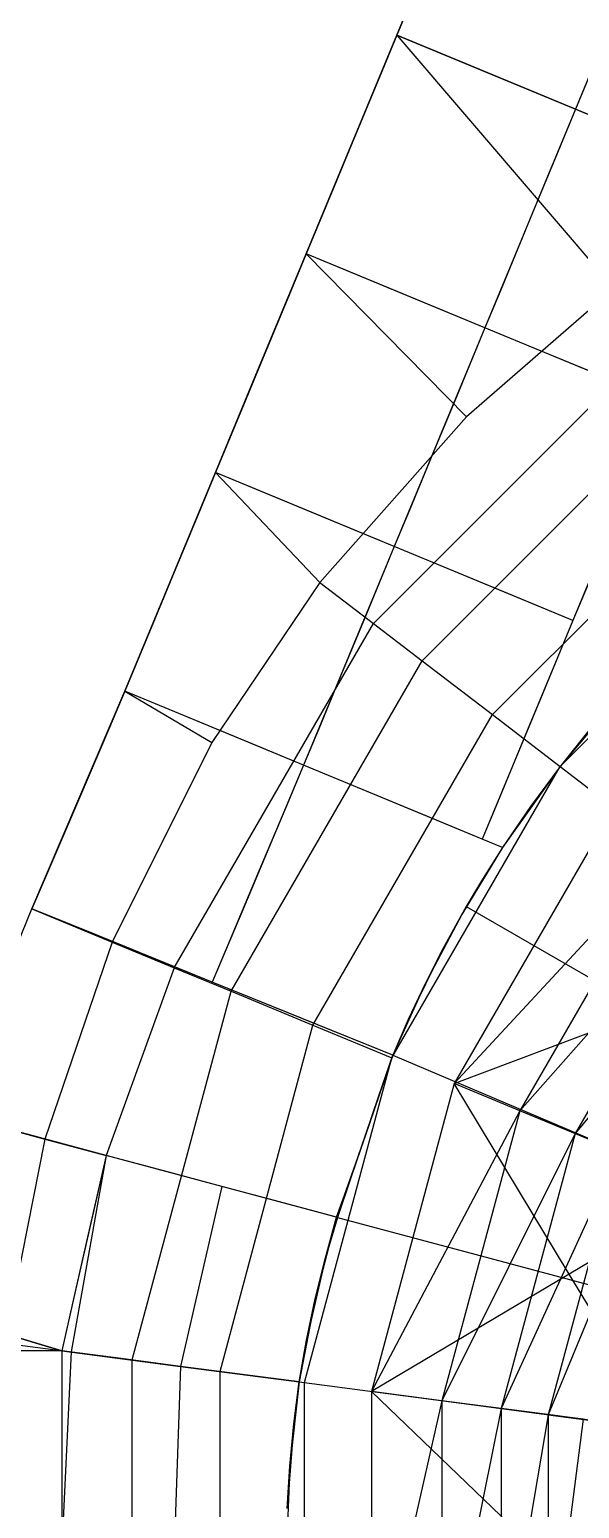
# Model space of a CAD drawing. Header units: millimetres. Extents: x -90 to 90, y -106 to 105.
# Drawn here: x -59 to -38.1, y 1.6 to 57.9 of the extents above; entities that cross this region are included whole.
import ezdxf

# ---------------------------------------------------------------- set-up
doc = ezdxf.new("R2010")
doc.units = ezdxf.units.MM
doc.header["$MEASUREMENT"] = 0
for name, color, linetype, true_color in [('1-CHJ_FG-O180x6', 116, 'Continuous', 0x008040), ('1-CHJ_FG-O219x8', 70, 'Continuous', 0x80ff00), ('1-CHJ_XG1-O245x8', 241, 'Continuous', 0xff969c), ('1-CHJ_XG2-O299x8', 33, 'Continuous', 0xc78d8d), ('1-CL-O351x10', 171, 'Continuous', 0x8080ff), ('1-TC_ZL-B500x300x12x16', 31, 'Continuous', 0xffc28c), ('1-TG_FG-O219x10', 140, 'Continuous', 0x00bcff), ('1-TG_HL-O299x8', 9, 'Continuous', 0xc4c4c4), ('1-TG_XG-O299x8', 12, 'Continuous', 0xb80000), ('1-TG_ZC1-O299x8', 140, 'Continuous', 0x00b2ff), ('1-TG_ZC2-O457x10', 84, 'Continuous', 0x25a025), ('1-XWM_L1-O402x10', 145, 'Continuous', 0x3e88b5), ('1-XWM_L2-O457x12', 20, 'Continuous', 0xf75c00), ('1-XWM_LG-O402x12', 111, 'Continuous', 0x7fffbf), ('1-XWM_LG2-O457x12', 61, 'Continuous', 0xe2fb99), ('1-XWM_ZC1-O299x8', 212, 'Continuous', 0xb61acc), ('1-XWM_ZC2-O402x12', 201, 'Continuous', 0xd6a2ec), ('1-XXZ-B800x800x35x35', 123, 'Continuous', 0x45e2af), ('1-YGZ-O600x20', 6, 'Continuous', 0xff00ff), ('1-YGZ-O800x30', 5, 'Continuous', 0x0000ff), ('1-ZHJ_FG1-O219x8', 125, 'Continuous', 0x3fbf7f), ('1-ZHJ_FG2-O325x10', 71, 'Continuous', 0xcdfe7a), ('1-ZHJ_XG1-O351x10', 15, 'Continuous', 0xbf3f3f), ('1-ZHJ_XG2-O457x14', 20, 'Continuous', 0xff5f11)]:
    doc.layers.add(name, color=color, linetype=linetype, true_color=true_color)

msp = doc.modelspace()

# ---------------------------------------------------------------- linework, layer by layer
at = {"layer": '1-CHJ_FG-O180x6'}
for p, q in [((-44.501, 59.022, 23), (-45.075, 57.637, 20)), ((-45.075, 57.637, 20), (-45.649, 56.251, 23)), ((-45.649, 56.251, 23), (-46.223, 54.865, 20)), ((-46.223, 54.865, 20), (-46.797, 53.479, 23)), ((-46.797, 53.479, 23), (-47.371, 52.093, 20)), ((-47.371, 52.093, 20), (-47.945, 50.708, 23)), ((-47.945, 50.708, 23), (-48.519, 49.322, 20)), ((-48.519, 49.322, 20), (-49.093, 47.936, 23)), ((-49.093, 47.936, 23), (-49.667, 46.55, 20)), ((-49.667, 46.55, 20), (-50.241, 45.164, 23)), ((-50.241, 45.164, 23), (-50.815, 43.778, 20)), ((-50.815, 43.778, 20), (-51.389, 42.393, 23)), ((-51.389, 42.393, 23), (-51.963, 41.007, 20)), ((-51.963, 41.007, 20), (-52.537, 39.621, 23)), ((-52.537, 39.621, 23), (-53.111, 38.235, 20)), ((-53.111, 38.235, 20), (-53.685, 36.849, 23)), ((-53.685, 36.849, 23), (-54.259, 35.463, 20)), ((-54.259, 35.463, 20), (-54.833, 34.078, 23)), ((-54.833, 34.078, 23), (-55.407, 32.692, 20)), ((-55.407, 32.692, 20), (-55.995, 31.312, 23)), ((-55.995, 31.312, 23), (-56.584, 29.932, 20)), ((-56.584, 29.932, 20), (-57.172, 28.552, 23)), ((-57.172, 28.552, 23), (-57.76, 27.172, 20)), ((-57.76, 27.172, 20), (-58.349, 25.792, 23)), ((-58.349, 25.792, 23), (-58.937, 24.412, 20))]:
    msp.add_line(p, q, dxfattribs=at)
at = {"layer": '1-CHJ_FG-O219x8'}
for p, q in [((-37.71, 56.21, 23), (-38.284, 54.824, 20)), ((-38.284, 54.824, 20), (-38.858, 53.438, 23)), ((-38.284, 54.824, 23), (-38.284, 54.824, 20)), ((-38.858, 53.438, 23), (-39.432, 52.052, 20)), ((-39.432, 52.052, 20), (-40.006, 50.666, 23)), ((-40.006, 50.666, 23), (-40.58, 49.281, 20)), ((-40.58, 49.281, 20), (-41.154, 47.895, 23)), ((-41.154, 47.895, 23), (-41.728, 46.509, 20)), ((-41.728, 46.509, 20), (-42.302, 45.123, 23)), ((-41.728, 46.509, 23), (-41.728, 46.509, 20)), ((-42.302, 45.123, 23), (-42.876, 43.737, 20)), ((-42.876, 43.737, 20), (-43.45, 42.352, 23)), ((-43.45, 42.352, 23), (-44.024, 40.966, 20)), ((-44.024, 40.966, 20), (-44.598, 39.58, 23)), ((-44.598, 39.58, 23), (-45.172, 38.194, 20)), ((-45.172, 38.194, 20), (-45.746, 36.808, 23)), ((-45.172, 38.194, 23), (-45.172, 38.194, 20)), ((-45.746, 36.808, 23), (-46.32, 35.422, 20)), ((-46.32, 35.422, 20), (-46.894, 34.037, 23)), ((-46.894, 34.037, 23), (-47.468, 32.651, 20)), ((-47.468, 32.651, 20), (-48.042, 31.265, 23)), ((-48.042, 31.265, 23), (-48.616, 29.879, 20)), ((-48.616, 29.879, 20), (-49.194, 28.504, 23)), ((-48.616, 29.879, 23), (-48.616, 29.879, 20)), ((-49.194, 28.504, 23), (-49.772, 27.129, 20)), ((-49.772, 27.129, 20), (-50.35, 25.754, 23)), ((-50.35, 25.754, 23), (-50.928, 24.378, 20)), ((-50.928, 24.378, 20), (-51.506, 23.003, 23)), ((-51.506, 23.003, 23), (-52.084, 21.628, 20)), ((-52.084, 21.628, 23), (-52.084, 21.628, 20))]:
    msp.add_line(p, q, dxfattribs=at)
at = {"layer": '1-CHJ_XG1-O245x8'}
for p, q in [((-43.926, 60.408, 20), (-45.075, 57.637, 20)), ((-44.501, 59.022, 23), (-45.075, 57.637, 23)), ((-45.075, 57.637, 20), (-46.223, 54.865, 20)), ((-45.075, 57.637, 23), (-45.649, 56.251, 23)), ((-45.649, 56.251, 23), (-46.797, 53.479, 23)), ((-46.223, 54.865, 20), (-47.371, 52.093, 20)), ((-46.797, 53.479, 23), (-47.945, 50.708, 23)), ((-47.371, 52.093, 20), (-48.519, 49.322, 20)), ((-47.945, 50.708, 23), (-48.519, 49.322, 23)), ((-48.519, 49.322, 20), (-49.667, 46.55, 20)), ((-48.519, 49.322, 23), (-49.093, 47.936, 23)), ((-49.093, 47.936, 23), (-50.241, 45.164, 23)), ((-49.667, 46.55, 20), (-50.815, 43.778, 20)), ((-50.241, 45.164, 23), (-51.389, 42.393, 23)), ((-50.815, 43.778, 20), (-51.963, 41.007, 20)), ((-51.389, 42.393, 23), (-51.963, 41.007, 23)), ((-51.963, 41.007, 20), (-53.111, 38.235, 20)), ((-51.963, 41.007, 23), (-52.537, 39.621, 23)), ((-52.537, 39.621, 23), (-53.685, 36.849, 23)), ((-53.111, 38.235, 20), (-54.259, 35.463, 20)), ((-53.685, 36.849, 23), (-54.833, 34.078, 23)), ((-54.259, 35.463, 20), (-55.407, 32.692, 20)), ((-54.833, 34.078, 23), (-55.407, 32.692, 23)), ((-55.407, 32.692, 20), (-56.584, 29.932, 20)), ((-55.407, 32.692, 23), (-55.995, 31.312, 23)), ((-55.995, 31.312, 23), (-57.172, 28.552, 23)), ((-56.584, 29.932, 20), (-57.76, 27.172, 20)), ((-57.172, 28.552, 23), (-58.349, 25.792, 23)), ((-57.76, 27.172, 20), (-58.937, 24.412, 20)), ((-58.349, 25.792, 23), (-58.937, 24.412, 23))]:
    msp.add_line(p, q, dxfattribs=at)
at = {"layer": '1-CHJ_XG2-O299x8'}
for p, q in [((-37.136, 57.596, 20), (-38.284, 54.824, 20)), ((-37.71, 56.21, 23), (-38.284, 54.824, 23)), ((-38.284, 54.824, 20), (-39.432, 52.052, 20)), ((-38.284, 54.824, 23), (-38.858, 53.438, 23)), ((-38.858, 53.438, 23), (-40.006, 50.666, 23)), ((-39.432, 52.052, 20), (-40.58, 49.281, 20)), ((-40.006, 50.666, 23), (-41.154, 47.895, 23)), ((-40.58, 49.281, 20), (-41.728, 46.509, 20)), ((-41.154, 47.895, 23), (-41.728, 46.509, 23)), ((-41.728, 46.509, 20), (-42.876, 43.737, 20)), ((-41.728, 46.509, 23), (-42.302, 45.123, 23)), ((-42.302, 45.123, 23), (-43.45, 42.352, 23)), ((-42.876, 43.737, 20), (-44.024, 40.966, 20)), ((-43.45, 42.352, 23), (-44.598, 39.58, 23)), ((-44.024, 40.966, 20), (-45.172, 38.194, 20)), ((-44.598, 39.58, 23), (-45.172, 38.194, 23)), ((-45.172, 38.194, 20), (-46.32, 35.422, 20)), ((-45.172, 38.194, 23), (-45.746, 36.808, 23)), ((-45.746, 36.808, 23), (-46.894, 34.037, 23)), ((-46.32, 35.422, 20), (-47.468, 32.651, 20)), ((-46.894, 34.037, 23), (-48.042, 31.265, 23)), ((-47.468, 32.651, 20), (-48.616, 29.879, 20)), ((-48.042, 31.265, 23), (-48.616, 29.879, 23)), ((-48.616, 29.879, 20), (-49.772, 27.129, 20)), ((-48.616, 29.879, 23), (-49.194, 28.504, 23)), ((-49.194, 28.504, 23), (-50.35, 25.754, 23)), ((-49.772, 27.129, 20), (-50.928, 24.378, 20)), ((-50.35, 25.754, 23), (-51.506, 23.003, 23)), ((-50.928, 24.378, 20), (-52.084, 21.628, 20)), ((-51.506, 23.003, 23), (-52.084, 21.628, 23))]:
    msp.add_line(p, q, dxfattribs=at)
at = {"layer": '1-CL-O351x10'}
for p, q in [((-51.725, 13.86, 23), (-53.29, 7.013, 23)), ((-53.29, 7.013, 23), (-53.534, 0, 23))]:
    msp.add_line(p, q, dxfattribs=at)
at = {"layer": '1-TC_ZL-B500x300x12x16'}
for p, q in [((-38.874, 29.829, 23), (-34.114, 26.177, 23)), ((-42.435, 24.5, 23), (-37.239, 21.5, 23)), ((-45.232, 18.843, 23), (-39.708, 16.501, 23)), ((-39.708, 16.501, 23), (-34.184, 14.159, 23)), ((-47.33, 12.682, 23), (-41.535, 11.129, 23)), ((-41.535, 11.129, 23), (-35.739, 9.576, 23)), ((-48.779, 6.422, 23), (-42.632, 5.613, 23)), ((-42.632, 5.613, 23), (-36.683, 4.829, 23))]:
    msp.add_line(p, q, dxfattribs=at)
at = {"layer": '1-TG_FG-O219x10'}
for p, q in [((-36.77, 15.231, 42.118), (-40.403, 16.736, 45.218)), ((-40.403, 16.736, 42.118), (-40.403, 16.736, 45.218)), ((-39.153, 5.155, 42.118), (-43.358, 5.708, 45.218)), ((-43.358, 5.708, 42.118), (-43.358, 5.708, 45.218)), ((-39.153, 5.155, 45.218), (-39.153, 5.155, 42.118)), ((-34.947, 4.601, 42.118), (-39.153, 5.155, 45.218))]:
    msp.add_line(p, q, dxfattribs=at)
at = {"layer": '1-TG_HL-O299x8'}
for p, q in [((-34.695, 26.623, 42.118), (-40.403, 16.736, 42.118)), ((-32.892, 25.239, 38.69), (-38.304, 15.866, 38.69)), ((-40.403, 16.736, 42.118), (-43.358, 5.708, 42.118)), ((-38.304, 15.866, 38.69), (-41.105, 5.412, 38.69)), ((-36.643, 15.178, 34.991), (-39.323, 5.177, 34.991)), ((-43.358, 5.708, 42.118), (-43.358, -5.708, 42.118)), ((-41.105, 5.412, 38.69), (-41.105, -5.412, 38.69)), ((-39.323, 5.177, 34.991), (-39.323, -5.177, 34.991))]:
    msp.add_line(p, q, dxfattribs=at)
at = {"layer": '1-TG_XG-O299x8'}
for p, q in [((-40.403, 16.736, 45.218), (-42.9, 17.77, 45.218)), ((-36.77, 15.231, 42.118), (-40.403, 16.736, 42.118)), ((-36.77, 15.231, 45.218), (-40.403, 16.736, 45.218)), ((-43.358, 5.708, 45.218), (-46.037, 6.061, 45.218)), ((-39.153, 5.155, 42.118), (-43.358, 5.708, 42.118)), ((-39.153, 5.155, 45.218), (-43.358, 5.708, 45.218)), ((-34.947, 4.601, 42.118), (-39.153, 5.155, 42.118)), ((-34.947, 4.601, 45.218), (-39.153, 5.155, 45.218))]:
    msp.add_line(p, q, dxfattribs=at)
at = {"layer": '1-TG_ZC1-O299x8'}
for p, q in [((-34.695, 26.623, 42.118), (-42.9, 17.77, 45.218)), ((-32.892, 25.239, 38.69), (-40.403, 16.736, 42.118)), ((-31.466, 24.145, 34.991), (-38.304, 15.866, 38.69)), ((-40.403, 16.736, 42.118), (-46.037, 6.061, 45.218)), ((-38.304, 15.866, 38.69), (-43.358, 5.708, 42.118)), ((-36.643, 15.178, 34.991), (-41.105, 5.412, 38.69)), ((-35.402, 14.664, 31.103), (-39.323, 5.177, 34.991)), ((-43.358, 5.708, 42.118), (-46.037, -6.061, 45.218)), ((-41.105, 5.412, 38.69), (-43.358, -5.708, 42.118)), ((-39.323, 5.177, 34.991), (-41.105, -5.412, 38.69)), ((-37.992, 5.002, 31.103), (-39.323, -5.177, 34.991))]:
    msp.add_line(p, q, dxfattribs=at)
at = {"layer": '1-TG_ZC2-O457x10'}
for p, q in [((-36.839, 28.268, 45.218), (-42.9, 17.77, 45.218)), ((-42.9, 17.77, 45.218), (-34.93, 20.772, 45.218)), ((-42.9, 17.77, 45.218), (-46.037, 6.061, 45.218)), ((-38.524, 10.524, 45.218), (-42.9, 17.77, 45.218)), ((-33.136, 13.725, 45.218), (-38.524, 10.524, 45.218)), ((-38.524, 10.524, 45.218), (-46.037, 6.061, 45.218)), ((-34.947, 4.601, 45.218), (-38.524, 10.524, 45.218)), ((-46.037, 6.061, 45.218), (-46.037, -6.061, 45.218)), ((-46.037, 6.061, 45.218), (-39.733, 0, 45.218)), ((-39.323, 5.177, 34.991), (-26.537, 3.494, 34.991))]:
    msp.add_line(p, q, dxfattribs=at)
at = {"layer": '1-XWM_L1-O402x10'}
for p, q in [((-45.075, 57.637, 30.857), (-41.63, 65.952, 29.821)), ((-48.519, 49.322, 31.596), (-45.075, 57.637, 30.857)), ((-45.075, 57.637, 30.857), (-31.493, 52.011, 32.859)), ((-45.075, 57.637, 30.857), (-36.83, 47.998, 33)), ((-50.45, 44.659, 31.901), (-48.519, 49.322, 31.596)), ((-48.519, 49.322, 31.596), (-42.427, 43.13, 33)), ((-45.966, 35.271, 33.113), (-35.271, 45.966, 33.113)), ((-51.963, 41.007, 32.039), (-50.45, 44.659, 31.901)), ((-44.114, 33.85, 32.06), (-33.85, 44.114, 32.06)), ((-41.442, 31.8, 28.153), (-31.8, 41.442, 28.153)), ((-55.407, 32.692, 32.28), (-51.963, 41.007, 32.039)), ((-51.963, 41.007, 32.039), (-47.998, 36.83, 33)), ((-38.874, 29.829, 24.123), (-29.829, 38.874, 24.123)), ((-53.529, 22.172, 33.113), (-45.966, 35.271, 33.113)), ((-51.372, 21.279, 32.06), (-44.114, 33.85, 32.06)), ((-58.937, 24.412, 32.375), (-55.407, 32.692, 32.28)), ((-55.407, 32.692, 32.28), (-52.106, 30.744, 33)), ((-48.261, 19.99, 28.153), (-41.442, 31.8, 28.153)), ((-45.27, 18.751, 24.123), (-38.874, 29.829, 24.123)), ((-62.109, 16.642, 32.389), (-58.937, 24.412, 32.375)), ((-58.937, 24.412, 32.375), (-55.895, 23.152, 33)), ((-53.529, 22.172, 33.113), (-56.12, 15.037, 33.113)), ((-55.129, 7.258, 32.06), (-51.372, 21.279, 32.06)), ((-51.79, 6.818, 28.153), (-48.261, 19.99, 28.153)), ((-48.581, 6.396, 24.123), (-45.27, 18.751, 24.123)), ((-62.109, 16.642, 32.389), (-58.446, 15.661, 32.999)), ((-58.446, 15.661, 32.999), (-56.12, 15.037, 33.113)), ((-56.12, 15.037, 33.113), (-57.443, 7.563, 33.113)), ((-57.443, 7.563, 33.113), (-57.802, 0, 33.113)), ((-55.129, -7.258, 32.06), (-55.129, 7.258, 32.06)), ((-51.79, -6.818, 28.153), (-51.79, 6.818, 28.153)), ((-48.581, -6.396, 24.123), (-48.581, 6.396, 24.123))]:
    msp.add_line(p, q, dxfattribs=at)
at = {"layer": '1-XWM_L2-O457x12'}
for p, q in [((-36.83, 47.998, 33), (-42.427, 43.13, 33)), ((-42.427, 43.13, 33), (-47.998, 36.83, 33)), ((-47.998, 36.83, 33), (-52.106, 30.744, 33)), ((-47.998, 36.83, 33), (-45.966, 35.271, 33.113)), ((-45.966, 35.271, 33.113), (-44.114, 33.85, 32.06)), ((-44.114, 33.85, 32.06), (-41.442, 31.8, 28.153)), ((-41.442, 31.8, 28.153), (-38.874, 29.829, 24.123)), ((-52.106, 30.744, 33), (-55.895, 23.152, 33)), ((-55.895, 23.152, 33), (-58.446, 15.661, 32.999)), ((-55.895, 23.152, 33), (-53.529, 22.172, 33.113)), ((-53.529, 22.172, 33.113), (-51.372, 21.279, 32.06)), ((-51.372, 21.279, 32.06), (-48.261, 19.99, 28.153)), ((-48.261, 19.99, 28.153), (-45.27, 18.751, 24.123)), ((-58.446, 15.661, 32.999), (-59.982, 7.897, 33)), ((-59.982, 7.897, 33), (-57.443, 7.563, 33.113)), ((-57.443, 7.563, 33.113), (-55.129, 7.258, 32.06)), ((-55.129, 7.258, 32.06), (-51.79, 6.818, 28.153)), ((-51.79, 6.818, 28.153), (-48.581, 6.396, 24.123))]:
    msp.add_line(p, q, dxfattribs=at)
at = {"layer": '1-XWM_LG-O402x12'}
for p, q in [((-45.075, 57.637, 30.857), (-45.075, 57.637, 23)), ((-48.519, 49.322, 31.596), (-48.519, 49.322, 23)), ((-51.963, 41.007, 32.039), (-51.963, 41.007, 23)), ((-55.407, 32.692, 32.28), (-55.407, 32.692, 23)), ((-38.874, 29.829, 23), (-38.874, 29.829, 20)), ((-38.874, 29.829, 23), (-38.874, 29.829, 24.123)), ((-58.937, 24.412, 32.375), (-58.937, 24.412, 23)), ((-45.232, 18.843, 23), (-45.27, 18.751, 24.123)), ((-48.779, 6.422, 23), (-48.581, 6.396, 24.123))]:
    msp.add_line(p, q, dxfattribs=at)
at = {"layer": '1-XWM_LG2-O457x12'}
for p, q in [((-56.12, 15.037, 23), (-56.12, 15.037, 33.113)), ((-57.802, 7.605, 23), (-57.443, 7.563, 33.113))]:
    msp.add_line(p, q, dxfattribs=at)
at = {"layer": '1-XWM_ZC1-O299x8'}
for p, q in [((-41.63, 65.952, 29.821), (-45.075, 57.637, 23)), ((-45.075, 57.637, 30.857), (-41.63, 65.952, 23)), ((-45.075, 57.637, 30.857), (-48.519, 49.322, 23)), ((-48.519, 49.322, 31.596), (-45.075, 57.637, 23))]:
    msp.add_line(p, q, dxfattribs=at)
at = {"layer": '1-XWM_ZC2-O402x12'}
for p, q in [((-48.519, 49.322, 23), (-51.963, 41.007, 32.039)), ((-51.963, 41.007, 23), (-48.519, 49.322, 31.596)), ((-51.963, 41.007, 32.039), (-55.407, 32.692, 23)), ((-55.407, 32.692, 32.28), (-51.963, 41.007, 23))]:
    msp.add_line(p, q, dxfattribs=at)
at = {"layer": '1-XXZ-B800x800x35x35'}
for p, q in [((-45.075, 57.637, 23), (-45.075, 57.637, 20)), ((-45.075, 57.637, 11.4), (-45.075, 57.637, 20)), ((-48.519, 49.322, 23), (-48.519, 49.322, 20)), ((-48.519, 49.322, 11.4), (-48.519, 49.322, 20)), ((-51.963, 41.007, 23), (-51.963, 41.007, 20)), ((-51.963, 41.007, 11.4), (-51.963, 41.007, 20)), ((-38.382, 35.381, 23), (-38.382, 35.381, 20)), ((-38.382, 35.381, 11.4), (-38.382, 35.381, 20)), ((-55.407, 32.692, 23), (-55.407, 32.692, 20)), ((-55.407, 32.692, 11.4), (-55.407, 32.692, 20)), ((-41.826, 27.066, 20), (-41.826, 27.066, 23)), ((-41.826, 27.066, 11.4), (-41.826, 27.066, 20)), ((-58.937, 24.413, 11.4), (-58.937, 24.412, 20)), ((-58.937, 24.412, 23), (-58.937, 24.412, 20)), ((-45.232, 18.844, 11.4), (-45.232, 18.843, 20)), ((-45.232, 18.843, 23), (-45.232, 18.843, 20))]:
    msp.add_line(p, q, dxfattribs=at)
at = {"layer": '1-YGZ-O600x20'}
for p, q in [((-40.403, 16.736, 42.118), (-42.9, 17.77, 45.218)), ((-38.304, 15.866, 38.69), (-40.403, 16.736, 42.118)), ((-36.643, 15.178, 34.991), (-38.304, 15.866, 38.69)), ((-57.802, 7.605), (-57.802, 7.605, 20)), ((-57.802, 7.605, 20), (-57.802, 7.605, 23)), ((-48.779, 6.422), (-48.779, 6.422, 20)), ((-48.779, 6.422, 20), (-48.779, 6.422, 23)), ((-43.358, 5.708, 42.118), (-46.037, 6.061, 45.218)), ((-41.105, 5.412, 38.69), (-43.358, 5.708, 42.118)), ((-39.323, 5.177, 34.991), (-41.105, 5.412, 38.69)), ((-37.992, 5.002, 31.103), (-39.323, 5.177, 34.991))]:
    msp.add_line(p, q, dxfattribs=at)
at = {"layer": '1-YGZ-O800x30'}
for p, q in [((-56.12, 15.037), (-56.12, 15.037, 20)), ((-56.12, 15.037, 20), (-56.12, 15.037, 23)), ((-47.33, 12.682), (-47.364, 12.691, 20)), ((-47.364, 12.691, 20), (-47.33, 12.682, 23))]:
    msp.add_line(p, q, dxfattribs=at)
at = {"layer": '1-ZHJ_FG1-O219x8'}
for p, q in [((-37.808, 36.767, 23), (-38.382, 35.381, 20)), ((-38.382, 35.381, 20), (-38.956, 33.996, 23)), ((-38.956, 33.996, 23), (-39.53, 32.61, 20)), ((-39.53, 32.61, 20), (-40.104, 31.224, 23)), ((-37.536, 31.497, 23), (-38.874, 29.829, 20)), ((-40.104, 31.224, 23), (-40.678, 29.838, 20)), ((-40.678, 29.838, 20), (-41.252, 28.452, 23)), ((-41.252, 28.452, 23), (-41.826, 27.066, 20)), ((-41.056, 26.747, 23), (-41.056, 26.747, 20)), ((-45.757, 17.303, 23), (-45.232, 18.843, 20)), ((-46.281, 15.763, 20), (-45.757, 17.303, 23)), ((-56.12, 15.037, 20), (-59.115, 15.84, 23)), ((-46.806, 14.222, 23), (-46.281, 15.763, 20)), ((-56.12, 15.037, 20), (-56.541, 13.179, 23)), ((-53.923, 14.449, 23), (-56.12, 15.037, 20)), ((-51.725, 13.86, 20), (-53.923, 14.449, 23)), ((-47.364, 12.691, 20), (-46.806, 14.222, 23)), ((-49.528, 13.271, 23), (-51.725, 13.86, 20)), ((-51.725, 13.86, 23), (-51.725, 13.86, 20)), ((-56.541, 13.179, 23), (-56.961, 11.321, 20)), ((-47.364, 12.691, 20), (-49.528, 13.271, 23)), ((-47.78, 11.138, 23), (-47.364, 12.691, 20)), ((-56.961, 11.321, 20), (-57.381, 9.463, 23)), ((-48.172, 9.579, 20), (-47.78, 11.138, 23)), ((-48.506, 8.006, 23), (-48.172, 9.579, 20)), ((-57.381, 9.463, 23), (-57.802, 7.605, 20)), ((-57.802, 7.605, 20), (-60.376, 8.384, 23)), ((-48.779, 6.422, 20), (-48.506, 8.006, 23)), ((-57.802, 7.605, 20), (-60.369, 7.605, 23)), ((-55.546, 7.309, 23), (-57.802, 7.605, 20)), ((-57.802, 7.605, 20), (-57.802, 5.704, 23)), ((-53.29, 7.013, 20), (-55.546, 7.309, 23)), ((-51.035, 6.718, 23), (-53.29, 7.013, 20)), ((-53.29, 7.013, 20), (-53.29, 7.013, 23)), ((-48.779, 6.422, 20), (-51.035, 6.718, 23)), ((-48.992, 4.825, 23), (-48.779, 6.422, 20)), ((-57.802, 5.704, 23), (-57.802, 3.802, 20)), ((-49.144, 3.22, 20), (-48.992, 4.825, 23)), ((-57.802, 3.802, 20), (-57.802, 1.901, 23)), ((-49.236, 1.611, 23), (-49.144, 3.22, 20)), ((-57.802, 1.901, 23), (-57.802, 0, 20))]:
    msp.add_line(p, q, dxfattribs=at)
at = {"layer": '1-ZHJ_FG2-O325x10'}
for p, q in [((-42.811, 56.699, 23), (-45.075, 57.637, 20)), ((-40.548, 55.761, 20), (-42.811, 56.699, 23)), ((-38.284, 54.824, 23), (-40.548, 55.761, 20)), ((-36.021, 53.886, 20), (-38.284, 54.824, 23)), ((-46.255, 48.384, 23), (-48.519, 49.322, 20)), ((-43.992, 47.447, 20), (-46.255, 48.384, 23)), ((-41.728, 46.509, 23), (-43.992, 47.447, 20)), ((-39.465, 45.571, 20), (-41.728, 46.509, 23)), ((-37.201, 44.634, 23), (-39.465, 45.571, 20)), ((-49.699, 40.069, 23), (-51.963, 41.007, 20)), ((-47.436, 39.132, 20), (-49.699, 40.069, 23)), ((-45.172, 38.194, 23), (-47.436, 39.132, 20)), ((-42.909, 37.256, 20), (-45.172, 38.194, 23)), ((-40.645, 36.319, 23), (-42.909, 37.256, 20)), ((-38.382, 35.381, 20), (-40.645, 36.319, 23)), ((-53.143, 31.754, 23), (-55.407, 32.692, 20)), ((-50.88, 30.817, 20), (-53.143, 31.754, 23)), ((-48.616, 29.879, 23), (-50.88, 30.817, 20)), ((-46.353, 28.942, 20), (-48.616, 29.879, 23)), ((-38.874, 29.829, 20), (-39.995, 28.309, 23)), ((-44.089, 28.004, 23), (-46.353, 28.942, 20)), ((-39.995, 28.309, 23), (-41.056, 26.747, 20)), ((-41.826, 27.066, 20), (-44.089, 28.004, 23)), ((-41.056, 26.747, 20), (-41.851, 25.485, 23)), ((-41.851, 25.485, 23), (-42.608, 24.199, 20)), ((-56.653, 23.484, 23), (-58.937, 24.412, 20)), ((-42.608, 24.199, 20), (-43.324, 22.891, 23)), ((-54.368, 22.556, 20), (-56.653, 23.484, 23)), ((-52.084, 21.628, 23), (-54.368, 22.556, 20)), ((-43.324, 22.891, 23), (-44.001, 21.561, 20)), ((-49.8, 20.7, 20), (-52.084, 21.628, 23)), ((-44.001, 21.561, 20), (-44.637, 20.212, 23)), ((-47.516, 19.772, 23), (-49.8, 20.7, 20)), ((-45.232, 18.843, 20), (-47.516, 19.772, 23)), ((-44.637, 20.212, 23), (-45.232, 18.843, 20))]:
    msp.add_line(p, q, dxfattribs=at)
at = {"layer": '1-ZHJ_XG1-O351x10'}
for p, q in [((-37.234, 38.153, 20), (-38.382, 35.381, 20)), ((-37.808, 36.767, 23), (-38.382, 35.381, 23)), ((-38.382, 35.381, 20), (-39.53, 32.61, 20)), ((-38.382, 35.381, 23), (-38.956, 33.996, 23)), ((-38.956, 33.996, 23), (-40.104, 31.224, 23)), ((-36.127, 33.104, 20), (-38.874, 29.829, 20)), ((-39.53, 32.61, 20), (-40.678, 29.838, 20)), ((-37.536, 31.497, 23), (-38.874, 29.829, 23)), ((-40.104, 31.224, 23), (-41.252, 28.452, 23)), ((-40.678, 29.838, 20), (-41.826, 27.066, 20)), ((-41.252, 28.452, 23), (-41.826, 27.066, 23)), ((-45.232, 18.843, 20), (-46.281, 15.763, 20)), ((-45.232, 18.843, 23), (-45.757, 17.303, 23)), ((-45.757, 17.303, 23), (-46.806, 14.222, 23)), ((-56.12, 15.037, 20), (-62.109, 16.642, 20)), ((-56.12, 15.037, 23), (-59.115, 15.84, 23)), ((-46.281, 15.763, 20), (-47.364, 12.691, 20)), ((-56.12, 15.037, 20), (-56.961, 11.321, 20)), ((-56.12, 15.037, 23), (-56.541, 13.179, 23)), ((-53.923, 14.449, 23), (-56.12, 15.037, 23)), ((-51.725, 13.86, 20), (-56.12, 15.037, 20)), ((-51.725, 13.86, 23), (-53.923, 14.449, 23)), ((-46.806, 14.222, 23), (-47.33, 12.682, 23)), ((-49.528, 13.271, 23), (-51.725, 13.86, 23)), ((-47.364, 12.691, 20), (-51.725, 13.86, 20)), ((-56.541, 13.179, 23), (-57.381, 9.463, 23)), ((-47.33, 12.682, 23), (-49.528, 13.271, 23)), ((-47.364, 12.691, 20), (-48.172, 9.579, 20)), ((-47.33, 12.682, 23), (-47.78, 11.138, 23)), ((-56.961, 11.321, 20), (-57.802, 7.605, 20)), ((-47.78, 11.138, 23), (-48.506, 8.006, 23)), ((-48.172, 9.579, 20), (-48.779, 6.422, 20)), ((-62.95, 9.164, 20), (-57.802, 7.605, 20)), ((-57.381, 9.463, 23), (-57.802, 7.605, 23)), ((-60.376, 8.384, 23), (-57.802, 7.605, 23)), ((-48.506, 8.006, 23), (-48.779, 6.422, 23)), ((-57.802, 7.605, 20), (-62.95, 7.605, 20)), ((-57.802, 7.605, 23), (-60.369, 7.605, 23)), ((-57.802, 7.605, 23), (-57.802, 5.704, 23)), ((-57.802, 7.605, 23), (-55.546, 7.309, 23)), ((-57.802, 7.605, 20), (-57.802, 3.802, 20)), ((-57.802, 7.605, 20), (-53.29, 7.013, 20)), ((-55.546, 7.309, 23), (-53.29, 7.013, 23)), ((-53.29, 7.013, 23), (-51.035, 6.718, 23)), ((-53.29, 7.013, 20), (-48.779, 6.422, 20)), ((-51.035, 6.718, 23), (-48.779, 6.422, 23)), ((-48.779, 6.422, 20), (-49.144, 3.22, 20)), ((-48.779, 6.422, 23), (-48.992, 4.825, 23)), ((-57.802, 5.704, 23), (-57.802, 1.901, 23)), ((-48.992, 4.825, 23), (-49.236, 1.611, 23)), ((-57.802, 3.802, 20), (-57.802, 0, 20)), ((-49.144, 3.22, 20), (-49.266, 0, 20)), ((-57.802, 1.901, 23), (-57.802, 0, 23))]:
    msp.add_line(p, q, dxfattribs=at)
at = {"layer": '1-ZHJ_XG2-O457x14'}
for p, q in [((-40.548, 55.761, 20), (-45.075, 57.637, 20)), ((-42.811, 56.699, 23), (-45.075, 57.637, 23)), ((-38.284, 54.824, 23), (-42.811, 56.699, 23)), ((-38.284, 54.824, 20), (-40.548, 55.761, 20)), ((-33.757, 52.949, 23), (-38.284, 54.824, 23)), ((-36.021, 53.886, 20), (-38.284, 54.824, 20)), ((-43.992, 47.447, 20), (-48.519, 49.322, 20)), ((-46.255, 48.384, 23), (-48.519, 49.322, 23)), ((-41.728, 46.509, 23), (-46.255, 48.384, 23)), ((-41.728, 46.509, 20), (-43.992, 47.447, 20)), ((-37.201, 44.634, 23), (-41.728, 46.509, 23)), ((-39.465, 45.571, 20), (-41.728, 46.509, 20)), ((-34.938, 43.696, 20), (-39.465, 45.571, 20)), ((-47.436, 39.132, 20), (-51.963, 41.007, 20)), ((-49.699, 40.069, 23), (-51.963, 41.007, 23)), ((-45.172, 38.194, 23), (-49.699, 40.069, 23)), ((-45.172, 38.194, 20), (-47.436, 39.132, 20)), ((-40.645, 36.319, 23), (-45.172, 38.194, 23)), ((-42.909, 37.256, 20), (-45.172, 38.194, 20)), ((-38.382, 35.381, 20), (-42.909, 37.256, 20)), ((-38.382, 35.381, 23), (-40.645, 36.319, 23)), ((-50.88, 30.817, 20), (-55.407, 32.692, 20)), ((-53.143, 31.754, 23), (-55.407, 32.692, 23)), ((-48.616, 29.879, 23), (-53.143, 31.754, 23)), ((-48.616, 29.879, 20), (-50.88, 30.817, 20)), ((-44.089, 28.004, 23), (-48.616, 29.879, 23)), ((-46.353, 28.942, 20), (-48.616, 29.879, 20)), ((-38.874, 29.829, 20), (-41.056, 26.747, 20)), ((-38.874, 29.829, 23), (-39.995, 28.309, 23)), ((-41.826, 27.066, 20), (-46.353, 28.942, 20)), ((-39.995, 28.309, 23), (-41.056, 26.747, 23)), ((-41.826, 27.066, 23), (-44.089, 28.004, 23)), ((-41.056, 26.747, 23), (-41.826, 27.066, 20)), ((-41.056, 26.747, 23), (-41.826, 27.066, 23)), ((-41.056, 26.747, 20), (-41.826, 27.066, 20)), ((-41.056, 26.747, 20), (-42.608, 24.199, 20)), ((-41.056, 26.747, 23), (-41.851, 25.485, 23)), ((-41.851, 25.485, 23), (-42.435, 24.5, 23)), ((-54.368, 22.556, 20), (-58.937, 24.412, 20)), ((-56.653, 23.484, 23), (-58.937, 24.412, 23)), ((-42.608, 24.199, 20), (-44.001, 21.561, 20)), ((-42.435, 24.5, 23), (-43.324, 22.891, 23)), ((-52.084, 21.628, 23), (-56.653, 23.484, 23)), ((-52.084, 21.628, 20), (-54.368, 22.556, 20)), ((-43.324, 22.891, 23), (-44.637, 20.212, 23)), ((-47.516, 19.772, 23), (-52.084, 21.628, 23)), ((-49.8, 20.7, 20), (-52.084, 21.628, 20)), ((-44.001, 21.561, 20), (-45.232, 18.843, 20)), ((-45.232, 18.843, 20), (-49.8, 20.7, 20)), ((-45.232, 18.843, 23), (-47.516, 19.772, 23)), ((-44.637, 20.212, 23), (-45.232, 18.843, 23))]:
    msp.add_line(p, q, dxfattribs=at)

doc.saveas('drawing.dxf')
